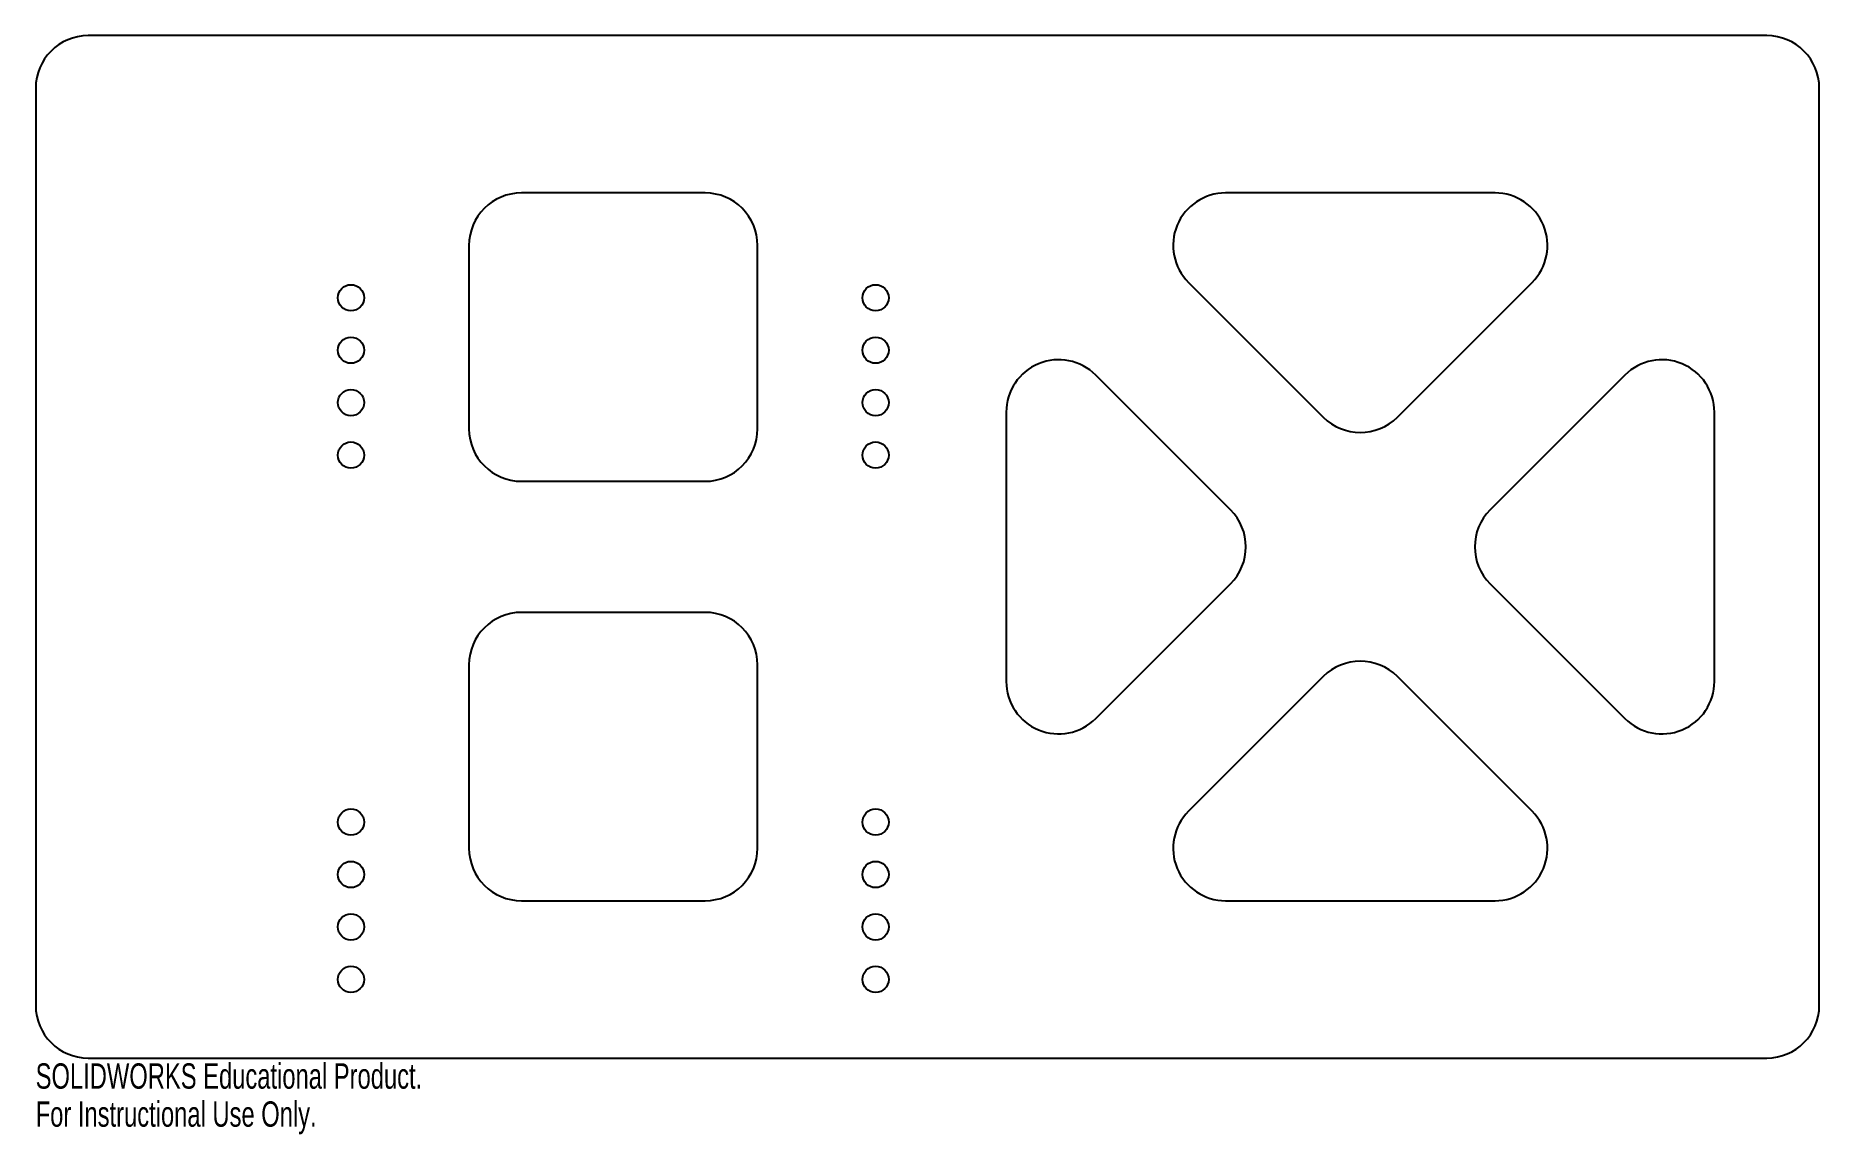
# Model space of a CAD drawing. Header units: millimetres. Extents: x -610 to -270, y -502 to -292.
import ezdxf

# ---------------------------------------------------------------- set-up
doc = ezdxf.new("R2010")
doc.units = ezdxf.units.MM
doc.styles.add('SLDTEXTSTYLE0', font='TXT', dxfattribs={"width": 0.7})

msp = doc.modelspace()

# ---------------------------------------------------------------- linework, layer by layer
at = {"color": 7, "linetype": 'Continuous', "lineweight": 25}
for p, q in [((-279.9, -292), (-599.9, -292)), ((-609.9, -302), (-609.9, -477)), ((-269.9, -477), (-269.9, -302)), ((-482.3, -322), (-517.3, -322)), ((-331.72, -322), (-383.08, -322)), ((-527.3, -332), (-527.3, -367)), ((-472.3, -367), (-472.3, -332)), ((-390.15, -339.07), (-364.47, -364.75)), ((-350.33, -364.75), (-324.65, -339.07)), ((-382.15, -382.43), (-407.83, -356.75)), ((-306.97, -356.75), (-332.65, -382.43)), ((-424.9, -363.82), (-424.9, -415.18)), ((-289.9, -415.18), (-289.9, -363.82)), ((-517.3, -377), (-482.3, -377)), ((-407.83, -422.25), (-382.15, -396.57)), ((-332.65, -396.57), (-306.97, -422.25)), ((-482.3, -402), (-517.3, -402)), ((-527.3, -412), (-527.3, -447)), ((-472.3, -447), (-472.3, -412)), ((-364.47, -414.25), (-390.15, -439.93)), ((-324.65, -439.93), (-350.33, -414.25)), ((-517.3, -457), (-482.3, -457)), ((-383.08, -457), (-331.72, -457)), ((-599.9, -487), (-279.9, -487))]:
    msp.add_line(p, q, dxfattribs=at)
for centre in [(-549.8, -342), (-449.8, -342), (-549.8, -352), (-449.8, -352), (-549.8, -362), (-449.8, -362), (-549.8, -372), (-449.8, -372), (-549.8, -442), (-449.8, -442), (-549.8, -452), (-449.8, -452), (-549.8, -462), (-449.8, -462), (-549.8, -472), (-449.8, -472)]:
    msp.add_circle(centre, 2.5, dxfattribs=at)
for centre, start, end in [((-599.9, -302), 90, 180), ((-279.9, -302), 0, 90), ((-517.3, -332), 90, 180), ((-482.3, -332), 0, 90), ((-383.08, -332), 90, 225), ((-331.72, -332), 315, 90), ((-414.9, -363.82), 45, 180), ((-299.9, -363.82), 0, 135), ((-517.3, -367), 180, 270), ((-482.3, -367), 270, 0), ((-357.4, -357.68), 225, 315), ((-389.22, -389.5), 315, 45), ((-325.58, -389.5), 135, 225), ((-517.3, -412), 90, 180), ((-482.3, -412), 0, 90), ((-357.4, -421.32), 45, 135), ((-414.9, -415.18), 180, 315), ((-299.9, -415.18), 225, 0), ((-383.08, -447), 135, 270), ((-331.72, -447), 270, 45), ((-517.3, -447), 180, 270), ((-482.3, -447), 270, 0), ((-599.9, -477), 180, 270), ((-279.9, -477), 270, 0)]:
    msp.add_arc(centre, 10, start, end, dxfattribs=at)

# ---------------------------------------------------------------- texts
at = {"color": 7, "linetype": 'Continuous', "char_height": 4.8336, "attachment_point": 1, "style": 'SLDTEXTSTYLE0'}
for s, insert in [('SOLIDWORKS Educational Product.', (-609.9, -488.02)), ('For Instructional Use Only.', (-609.9, -495.27))]:
    msp.add_mtext(s, dxfattribs=dict(at, insert=insert))

doc.saveas('drawing.dxf')
